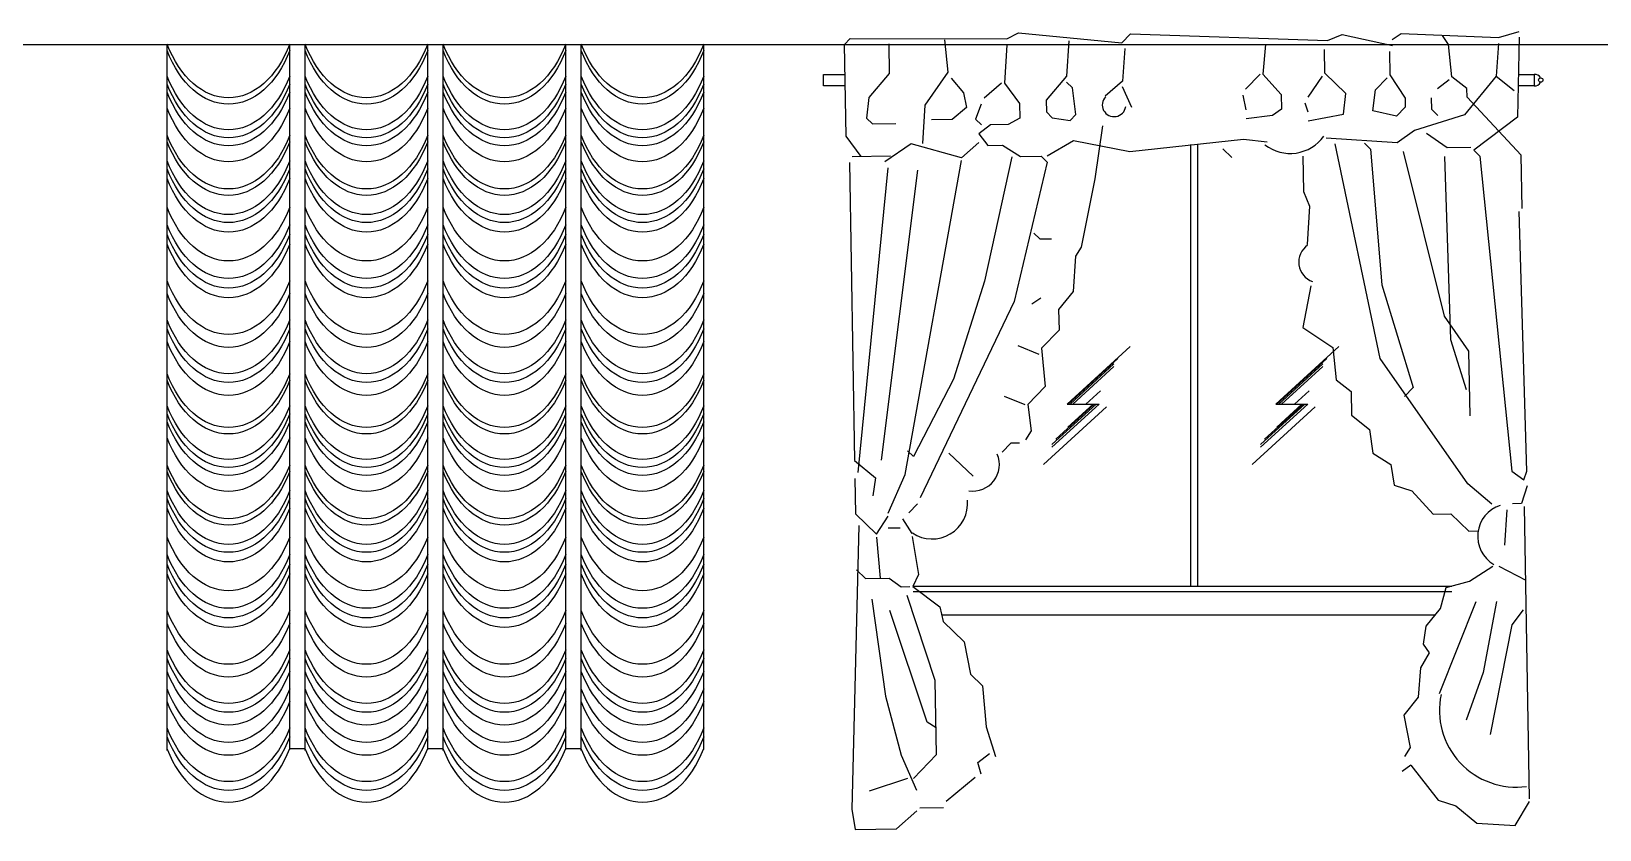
# Model space of a CAD drawing. Header units: inches. Extents: x 3.4 to 45.9, y 7.2 to 32.
# Drawn here: x 15.89 to 20.265, y 17.372 to 19.599 of the extents above; entities that cross this region are included whole.
import ezdxf

# ---------------------------------------------------------------- set-up
doc = ezdxf.new("R2010")
doc.units = ezdxf.units.IN
doc.header["$MEASUREMENT"] = 0
doc.layers.add('02', color=2, linetype='Continuous')
doc.layers.add('4', color=4, linetype='Continuous')

msp = doc.modelspace()

# ---------------------------------------------------------------- linework, layer by layer
at = {"layer": '02'}
for p, q in [((16.2687, 17.5932), (16.2687, 19.5636)), ((16.2687, 19.5622), (17.7661, 19.5622)), ((16.611, 17.5953), (16.611, 19.5636)), ((16.6538, 17.5932), (16.6538, 19.5636)), ((16.996, 17.5953), (16.996, 19.5636)), ((17.0388, 17.5932), (17.0388, 19.5636)), ((17.3811, 17.5953), (17.3811, 19.5636)), ((17.4239, 17.5932), (17.4239, 19.5636)), ((17.7661, 17.5953), (17.7661, 19.5636)), ((18.1584, 19.5622), (18.1746, 19.5789)), ((18.1628, 19.307), (18.1584, 19.5622)), ((18.1746, 19.5789), (18.611, 19.5783)), ((18.2819, 19.5643), (18.2833, 19.482)), ((18.448, 19.4849), (18.4382, 19.5753)), ((18.6113, 19.5618), (18.605, 19.4547)), ((18.611, 19.5783), (18.6437, 19.5954)), ((18.6437, 19.5954), (18.9324, 19.5675)), ((18.7841, 19.5731), (18.7776, 19.4742)), ((18.9324, 19.5675), (18.9567, 19.5926)), ((18.9567, 19.5926), (19.5057, 19.5733)), ((19.3329, 19.5621), (19.3261, 19.4796)), ((19.5057, 19.5733), (19.5466, 19.5905)), ((19.5466, 19.5905), (19.6871, 19.56)), ((19.6868, 19.5765), (19.7112, 19.5934)), ((19.7112, 19.5934), (19.9832, 19.5817)), ((19.8435, 19.5628), (19.8266, 19.5872)), ((19.8533, 19.4724), (19.8435, 19.5628)), ((19.9835, 19.5652), (19.9768, 19.4745)), ((19.9832, 19.5817), (20.0405, 19.5992)), ((20.0408, 19.5827), (20.0365, 19.3602)), ((18.9409, 19.5511), (18.9343, 19.4604)), ((19.499, 19.4826), (19.4979, 19.5485)), ((19.6791, 19.5434), (19.6803, 19.4776)), ((18.2833, 19.482), (18.2268, 19.4151)), ((18.3837, 19.3932), (18.448, 19.4849)), ((18.7776, 19.4742), (18.7211, 19.4073)), ((19.3179, 19.4795), (19.2774, 19.4376)), ((19.3261, 19.4796), (19.3765, 19.4228)), ((19.4909, 19.4743), (19.4508, 19.4159)), ((19.5577, 19.426), (19.499, 19.4826)), ((19.6803, 19.4776), (19.7226, 19.4124)), ((19.8951, 19.4401), (19.8533, 19.4724)), ((19.9768, 19.4745), (19.8881, 19.3659)), ((19.9768, 19.4745), (20.0269, 19.4342)), ((18.4565, 19.4686), (18.4901, 19.428)), ((18.4901, 19.428), (18.4991, 19.3869)), ((18.5967, 19.4545), (18.5481, 19.4125)), ((18.605, 19.4547), (18.6471, 19.3978)), ((18.7946, 19.4415), (18.7779, 19.4577)), ((18.8041, 19.3676), (18.7946, 19.4415)), ((18.9343, 19.4604), (18.8856, 19.4184)), ((18.9603, 19.3868), (18.9346, 19.444)), ((19.6326, 19.3779), (19.6398, 19.4357)), ((19.6398, 19.4357), (19.6722, 19.4692)), ((19.8452, 19.464), (19.8127, 19.4387)), ((19.8955, 19.4154), (19.8951, 19.4401)), ((18.2268, 19.4151), (18.2196, 19.3574)), ((18.3773, 19.286), (18.3837, 19.3932)), ((18.4991, 19.3869), (18.4585, 19.3533)), ((18.5401, 19.3959), (18.5244, 19.3544)), ((18.6471, 19.3978), (18.6479, 19.3566)), ((18.7211, 19.4073), (18.7217, 19.3744)), ((19.2695, 19.421), (19.2785, 19.38)), ((19.3765, 19.4228), (19.3773, 19.3817)), ((19.4428, 19.3993), (19.4515, 19.3747)), ((19.5504, 19.3682), (19.5577, 19.426)), ((19.723, 19.3877), (19.6988, 19.3626)), ((19.7226, 19.4124), (19.723, 19.3877)), ((19.7973, 19.3808), (19.7967, 19.4137)), ((20.0466, 19.2534), (19.8955, 19.4154)), ((18.2196, 19.3574), (18.2363, 19.3412)), ((18.2363, 19.3412), (18.3022, 19.3423)), ((18.4585, 19.3533), (18.4009, 19.3523)), ((18.5244, 19.3544), (18.5411, 19.3383)), ((18.6152, 19.3396), (18.5658, 19.3387)), ((18.6479, 19.3566), (18.6152, 19.3396)), ((18.7217, 19.3744), (18.7384, 19.3582)), ((18.7384, 19.3582), (18.788, 19.3508)), ((18.788, 19.3508), (18.8041, 19.3676)), ((19.3528, 19.3648), (19.2789, 19.3553)), ((19.3773, 19.3817), (19.3528, 19.3648)), ((19.4519, 19.35), (19.5504, 19.3682)), ((19.6988, 19.3626), (19.6326, 19.3779)), ((19.8881, 19.3659), (19.7489, 19.3223)), ((19.814, 19.3646), (19.7973, 19.3808)), ((20.0365, 19.3602), (19.9146, 19.2675)), ((18.205, 19.25), (18.1628, 19.307)), ((18.5658, 19.3387), (18.5333, 19.3134)), ((18.5333, 19.3134), (18.5586, 19.2809)), ((18.8788, 19.3359), (18.8567, 19.1873)), ((19.2717, 19.2975), (18.9542, 19.2631)), ((19.3377, 19.2904), (19.2717, 19.2975)), ((19.7001, 19.2885), (19.5022, 19.3015)), ((19.7489, 19.3223), (19.7001, 19.2885)), ((19.8403, 19.2745), (19.782, 19.3146)), ((18.3444, 19.2854), (18.2711, 19.2347)), ((18.4851, 19.2467), (18.3444, 19.2854)), ((18.5337, 19.2887), (18.4851, 19.2467)), ((18.5586, 19.2809), (18.5998, 19.2816)), ((18.5998, 19.2816), (18.6497, 19.2496)), ((18.7972, 19.2933), (18.7238, 19.2509)), ((18.9542, 19.2631), (18.7972, 19.2933)), ((19.1237, 19.2836), (19.1237, 18.0515)), ((19.1433, 19.2836), (19.1433, 18.0515)), ((19.2145, 19.2718), (19.2396, 19.2475)), ((19.6529, 18.6865), (19.5272, 19.2855)), ((19.6095, 19.2869), (19.6263, 19.2707)), ((19.6263, 19.2707), (19.6576, 18.8924)), ((19.717, 19.2641), (19.832, 18.8049)), ((19.9062, 19.2756), (19.8403, 19.2745)), ((19.9146, 19.2675), (19.9313, 19.2513)), ((20.0492, 19.1052), (20.0466, 19.2534)), ((18.1724, 19.233), (18.1869, 18.4015)), ((18.1803, 19.2496), (18.2873, 19.2515)), ((18.2797, 19.2184), (18.1957, 18.3687)), ((18.3621, 19.2116), (18.261, 18.4027)), ((18.3275, 18.3627), (18.4852, 19.2385)), ((18.625, 19.2491), (18.5487, 18.9019)), ((18.7241, 19.2344), (18.6321, 18.8457)), ((18.6497, 19.2496), (18.7074, 19.2506)), ((18.7074, 19.2506), (18.7241, 19.2344)), ((19.4372, 19.251), (19.4389, 19.1522)), ((19.8325, 19.2496), (19.8497, 18.7393)), ((19.9313, 19.2513), (20.0208, 18.3717)), ((18.8567, 19.1873), (18.8188, 18.9972)), ((19.4389, 19.1522), (19.4561, 19.1113)), ((19.4561, 19.1113), (19.4497, 19.0041)), ((20.062, 18.3724), (20.0411, 19.0968)), ((18.6864, 19.0361), (18.7032, 19.0199)), ((18.7032, 19.0199), (18.7361, 19.0205)), ((18.8188, 18.9972), (18.8028, 18.9722)), ((18.8028, 18.9722), (18.7963, 18.8733)), ((18.5487, 18.9019), (18.4629, 18.6286)), ((18.7963, 18.8733), (18.756, 18.8232)), ((19.46, 18.889), (19.4373, 18.7733)), ((19.6576, 18.8924), (19.7449, 18.6057)), ((18.6321, 18.8457), (18.3699, 18.2976)), ((18.706, 18.8552), (18.6816, 18.8383)), ((18.756, 18.8232), (18.757, 18.7655)), ((19.4373, 18.7733), (19.5206, 18.7171)), ((19.832, 18.8049), (19.8996, 18.7072)), ((18.757, 18.7655), (18.7085, 18.7153)), ((19.8497, 18.7393), (19.8933, 18.6001)), ((18.6425, 18.7224), (18.7005, 18.6987)), ((18.7085, 18.7153), (18.7186, 18.6084)), ((18.7795, 18.5591), (18.9553, 18.7198)), ((18.7826, 18.5591), (18.9216, 18.6862)), ((19.3618, 18.5591), (19.5376, 18.7198)), ((19.3649, 18.5591), (19.5039, 18.6862)), ((19.5206, 18.7171), (19.5304, 18.6267)), ((19.8979, 18.3366), (19.6529, 18.6865)), ((19.8996, 18.7072), (19.9028, 18.5261)), ((18.7878, 18.5591), (18.9104, 18.6712)), ((18.796, 18.5591), (18.9104, 18.6637)), ((19.3701, 18.5591), (19.4927, 18.6712)), ((19.3782, 18.5591), (19.4927, 18.6637)), ((18.4629, 18.6286), (18.3514, 18.4126)), ((18.7186, 18.6084), (18.67, 18.5581)), ((18.8321, 18.5591), (18.873, 18.5965)), ((19.4144, 18.5591), (19.4553, 18.5965)), ((19.5304, 18.6267), (19.5722, 18.5945)), ((19.7449, 18.6057), (19.7207, 18.5806)), ((18.6037, 18.5817), (18.6618, 18.558)), ((18.67, 18.5581), (18.6796, 18.4842)), ((18.7372, 18.4388), (18.8688, 18.5591)), ((18.7372, 18.4463), (18.8607, 18.5591)), ((18.7484, 18.4612), (18.8555, 18.5591)), ((18.7795, 18.5591), (18.8688, 18.5591)), ((18.7821, 18.4948), (18.8524, 18.5591)), ((19.3195, 18.4463), (19.4429, 18.5591)), ((19.3195, 18.4388), (19.4511, 18.5591)), ((19.3307, 18.4612), (19.4378, 18.5591)), ((19.3618, 18.5591), (19.4511, 18.5591)), ((19.3644, 18.4948), (19.4347, 18.5591)), ((19.5722, 18.5945), (19.5733, 18.5286)), ((18.7137, 18.3909), (18.8895, 18.5516)), ((19.296, 18.3909), (19.4718, 18.5516)), ((19.5733, 18.5286), (19.6234, 18.4883)), ((18.6796, 18.4842), (18.6635, 18.4592)), ((19.6234, 18.4883), (19.6328, 18.4226)), ((18.3514, 18.4126), (18.3346, 18.4287)), ((18.45, 18.4225), (18.5171, 18.3578)), ((18.6225, 18.4502), (18.5982, 18.4251)), ((18.6472, 18.4507), (18.6225, 18.4502)), ((19.6328, 18.4226), (19.6828, 18.3905)), ((18.1869, 18.4015), (18.2454, 18.3531)), ((19.6828, 18.3905), (19.692, 18.333)), ((18.1877, 18.3521), (18.1895, 18.2533)), ((18.2454, 18.3531), (18.238, 18.3035)), ((18.28, 18.2548), (18.3275, 18.3627)), ((19.692, 18.333), (19.7417, 18.3174)), ((19.9647, 18.2801), (19.8979, 18.3366)), ((20.0208, 18.3717), (20.0541, 18.3476)), ((20.0541, 18.3476), (20.062, 18.3724)), ((19.7417, 18.3174), (19.8005, 18.2526)), ((20.0627, 18.3313), (20.0471, 18.2816)), ((18.1895, 18.2533), (18.2481, 18.1966)), ((18.2481, 18.1966), (18.2802, 18.2466)), ((18.3619, 18.281), (18.3376, 18.2558)), ((19.8005, 18.2526), (19.8499, 18.2534)), ((19.8499, 18.2534), (19.9002, 18.2049)), ((20.0062, 18.2644), (19.9997, 18.1654)), ((20.0471, 18.2816), (20.0224, 18.2811)), ((20.0583, 18.1088), (20.0554, 18.2735)), ((18.1983, 18.2205), (18.1791, 17.4295)), ((18.2807, 18.2137), (18.3137, 18.2142)), ((18.3469, 18.1984), (18.3215, 18.2391)), ((19.9002, 18.2049), (19.9249, 18.2053)), ((18.2482, 18.1884), (18.2585, 18.0733)), ((18.347, 18.1901), (18.3654, 18.0834)), ((18.1922, 18.0968), (18.2173, 18.0726)), ((18.2173, 18.0726), (18.2832, 18.0737)), ((18.2832, 18.0737), (18.3165, 18.0496)), ((18.3654, 18.0834), (18.3495, 18.0502)), ((19.9026, 18.0649), (19.9678, 18.1072)), ((19.9842, 18.1075), (20.059, 18.0677)), ((20.0697, 17.4584), (20.0583, 18.1088)), ((18.3165, 18.0496), (18.3412, 18.05)), ((18.3495, 18.0502), (18.4246, 17.9938)), ((18.3501, 18.0515), (19.8527, 18.0515)), ((18.3501, 18.0365), (19.8527, 18.0365)), ((19.8216, 17.9894), (19.837, 18.0473)), ((19.837, 18.0473), (19.9026, 18.0649)), ((18.2348, 18.0152), (18.2725, 17.7441)), ((18.389, 17.672), (18.2848, 17.9831)), ((18.4117, 17.7877), (18.3334, 18.0252)), ((18.4246, 17.9938), (18.4335, 17.9528)), ((19.7813, 17.9393), (19.8216, 17.9894)), ((19.9201, 18.0076), (19.8175, 17.7505)), ((19.9777, 18.0086), (19.94, 17.8103)), ((20.0522, 17.9852), (20.02, 17.9434)), ((18.3501, 17.9715), (18.3511, 17.9715)), ((18.4294, 17.9715), (19.8072, 17.9715)), ((18.4335, 17.9528), (18.4922, 17.8962)), ((19.7739, 17.8897), (19.7813, 17.9393)), ((20.02, 17.9434), (19.9595, 17.6377)), ((18.4922, 17.8962), (18.5102, 17.8059)), ((19.7668, 17.8237), (19.7908, 17.8653)), ((19.7908, 17.8653), (19.7739, 17.8897)), ((19.76, 17.7412), (19.7668, 17.8237)), ((19.94, 17.8103), (19.8929, 17.6777)), ((18.4153, 17.5819), (18.4117, 17.7877)), ((18.5102, 17.8059), (18.5437, 17.7735)), ((18.5437, 17.7735), (18.554, 17.6584)), ((18.2725, 17.7441), (18.3165, 17.5802)), ((19.7197, 17.6911), (19.76, 17.7412)), ((19.7378, 17.6009), (19.7197, 17.6911)), ((18.414, 17.656), (18.389, 17.672)), ((18.554, 17.6584), (18.5801, 17.5765)), ((16.611, 17.5983), (16.6538, 17.5983)), ((16.996, 17.5983), (17.0388, 17.5983)), ((17.3811, 17.5983), (17.4239, 17.5983)), ((19.7217, 17.5759), (19.7378, 17.6009)), ((18.3165, 17.5802), (18.3594, 17.4821)), ((18.3506, 17.5149), (18.4153, 17.5819)), ((18.531, 17.5592), (18.5635, 17.5845)), ((18.5398, 17.5264), (18.531, 17.5592)), ((19.7386, 17.5515), (19.7142, 17.5346)), ((19.7386, 17.5515), (19.8144, 17.4539)), ((18.3341, 17.5146), (18.2277, 17.4798)), ((18.5235, 17.5179), (18.4423, 17.4506)), ((18.1791, 17.4295), (18.1884, 17.372)), ((18.3036, 17.374), (18.3604, 17.4244)), ((18.3685, 17.4328), (18.4344, 17.434)), ((19.8144, 17.4539), (19.8641, 17.4383)), ((19.8641, 17.4383), (19.9226, 17.39)), ((20.0298, 17.3836), (20.0698, 17.4502)), ((18.1884, 17.372), (18.3036, 17.374)), ((19.9226, 17.39), (20.0298, 17.3836))]:
    msp.add_line(p, q, dxfattribs=at)
for points in [[(18.1595, 19.4474), (18.1001, 19.4474), (18.1001, 19.4789), (18.159, 19.4789)], [(20.0397, 19.4789), (20.0824, 19.4789), (20.0824, 19.4474), (20.0391, 19.4474)]]:
    msp.add_lwpolyline(points, dxfattribs=at)
msp.add_circle((20.1012, 19.4632), 0.0061, dxfattribs=at)
for centre, radius, start, end in [((20.0852, 19.4632), 0.016, 22.0112, 100.1481), ((20.0852, 19.4632), 0.016, 259.8519, 337.9888), ((18.9107, 19.3941), 0.0329, 136, 351.5377), ((19.4021, 19.3739), 0.1153, 232.3402, 324.1301), ((19.4835, 18.9553), 0.0576, 124.6901, 250.444), ((18.5165, 18.3907), 0.0741, 261.5377, 22.8014), ((18.4031, 18.2817), 0.0988, 236.008, 5.7636), ((20.0157, 18.1904), 0.0906, 107.6992, 240.0362), ((20.0324, 17.7048), 0.2141, 168.0054, 277.8428)]:
    msp.add_arc(centre, radius, start, end, dxfattribs=at)
at = {"layer": '02', "extrusion": (0, 0, -1)}
for centre in [(16.4398, 19.7191), (16.8249, 19.7191), (17.2099, 19.7191), (17.595, 19.7191), (16.4398, 19.7012), (16.8249, 19.7012), (17.2099, 19.7012), (17.595, 19.7012), (16.4398, 19.6298), (16.8249, 19.6298), (17.2099, 19.6298), (17.595, 19.6298), (16.4398, 19.6075), (16.4398, 19.5852), (16.8249, 19.6075), (16.8249, 19.5852), (17.2099, 19.6075), (17.2099, 19.5852), (17.595, 19.6075), (17.595, 19.5852), (16.4398, 19.5406), (16.8249, 19.5406), (17.2099, 19.5406), (17.595, 19.5406), (16.4398, 19.4647), (16.8249, 19.4647), (17.2099, 19.4647), (17.595, 19.4647), (16.4398, 19.4468), (16.8249, 19.4468), (17.2099, 19.4468), (17.595, 19.4468), (16.4398, 19.3933), (16.4398, 19.371), (16.8249, 19.3933), (16.8249, 19.371), (17.2099, 19.3933), (17.2099, 19.371), (17.595, 19.3933), (17.595, 19.371), (16.4398, 19.3442), (16.8249, 19.3442), (17.2099, 19.3442), (17.595, 19.3442), (16.4398, 19.2639), (16.8249, 19.2639), (17.2099, 19.2639), (17.595, 19.2639), (16.4398, 19.2148), (16.8249, 19.2148), (17.2099, 19.2148), (17.595, 19.2148), (16.4398, 19.188), (16.4398, 19.1612), (16.8249, 19.188), (16.8249, 19.1612), (17.2099, 19.188), (17.2099, 19.1612), (17.595, 19.188), (17.595, 19.1612), (16.4398, 19.0586), (16.8249, 19.0586), (17.2099, 19.0586), (17.595, 19.0586), (16.4398, 19.0229), (16.8249, 19.0229), (17.2099, 19.0229), (17.595, 19.0229), (16.4398, 18.9494), (16.8249, 18.9494), (17.2099, 18.9494), (17.595, 18.9494), (16.4398, 18.9247), (16.4398, 18.889), (16.8249, 18.9247), (16.8249, 18.889), (17.2099, 18.9247), (17.2099, 18.889), (17.595, 18.9247), (17.595, 18.889), (16.4398, 18.7991), (16.8249, 18.7991), (17.2099, 18.7991), (17.595, 18.7991), (16.4398, 18.7812), (16.8249, 18.7812), (17.2099, 18.7812), (17.595, 18.7812), (16.4398, 18.7098), (16.8249, 18.7098), (17.2099, 18.7098), (17.595, 18.7098), (16.4398, 18.6875), (16.4398, 18.6652), (16.8249, 18.6875), (16.8249, 18.6652), (17.2099, 18.6875), (17.2099, 18.6652), (17.595, 18.6875), (17.595, 18.6652), (16.4398, 18.6206), (16.8249, 18.6206), (17.2099, 18.6206), (17.595, 18.6206), (16.4398, 18.5447), (16.8249, 18.5447), (17.2099, 18.5447), (17.595, 18.5447), (16.4398, 18.5268), (16.8249, 18.5268), (17.2099, 18.5268), (17.595, 18.5268), (16.4398, 18.4733), (16.4398, 18.451), (16.8249, 18.4733), (16.8249, 18.451), (17.2099, 18.4733), (17.2099, 18.451), (17.595, 18.4733), (17.595, 18.451), (16.4398, 18.4242), (16.8249, 18.4242), (17.2099, 18.4242), (17.595, 18.4242), (16.4398, 18.3439), (16.8249, 18.3439), (17.2099, 18.3439), (17.595, 18.3439), (16.4398, 18.2948), (16.8249, 18.2948), (17.2099, 18.2948), (17.595, 18.2948), (16.4398, 18.268), (16.4398, 18.2412), (16.8249, 18.268), (16.8249, 18.2412), (17.2099, 18.268), (17.2099, 18.2412), (17.595, 18.268), (17.595, 18.2412), (16.4398, 18.1386), (16.8249, 18.1386), (17.2099, 18.1386), (17.595, 18.1386), (16.4398, 18.1029), (16.8249, 18.1029), (17.2099, 18.1029), (17.595, 18.1029), (16.4398, 18.0294), (16.8249, 18.0294), (17.2099, 18.0294), (17.595, 18.0294), (16.4398, 18.0047), (16.4398, 17.969), (16.8249, 18.0047), (16.8249, 17.969), (17.2099, 18.0047), (17.2099, 17.969), (17.595, 18.0047), (17.595, 17.969), (16.4398, 17.9204), (16.8249, 17.9204), (17.2099, 17.9204), (17.595, 17.9204), (16.4398, 17.8847), (16.8249, 17.8847), (17.2099, 17.8847), (17.595, 17.8847), (16.4398, 17.8113), (16.8249, 17.8113), (17.2099, 17.8113), (17.595, 17.8113), (16.4398, 17.7865), (16.8249, 17.7865), (17.2099, 17.7865), (17.595, 17.7865)]:
    msp.add_ellipse(centre, major_axis=(0, 0.3053), ratio=0.651399, start_param=2.10521, end_param=4.177975, dxfattribs=at)
at = {"layer": '02'}
for centre in [(16.4394, 17.755), (16.8245, 17.755), (17.2095, 17.755), (17.5946, 17.755)]:
    msp.add_ellipse(centre, major_axis=(0, 0.3064), ratio=0.651399, start_param=2.115488, end_param=4.175871, dxfattribs=at)
at = {"layer": '4'}
msp.add_line((3.7032, 19.5622), (24.0294, 19.5622), dxfattribs=at)

doc.saveas('drawing.dxf')
